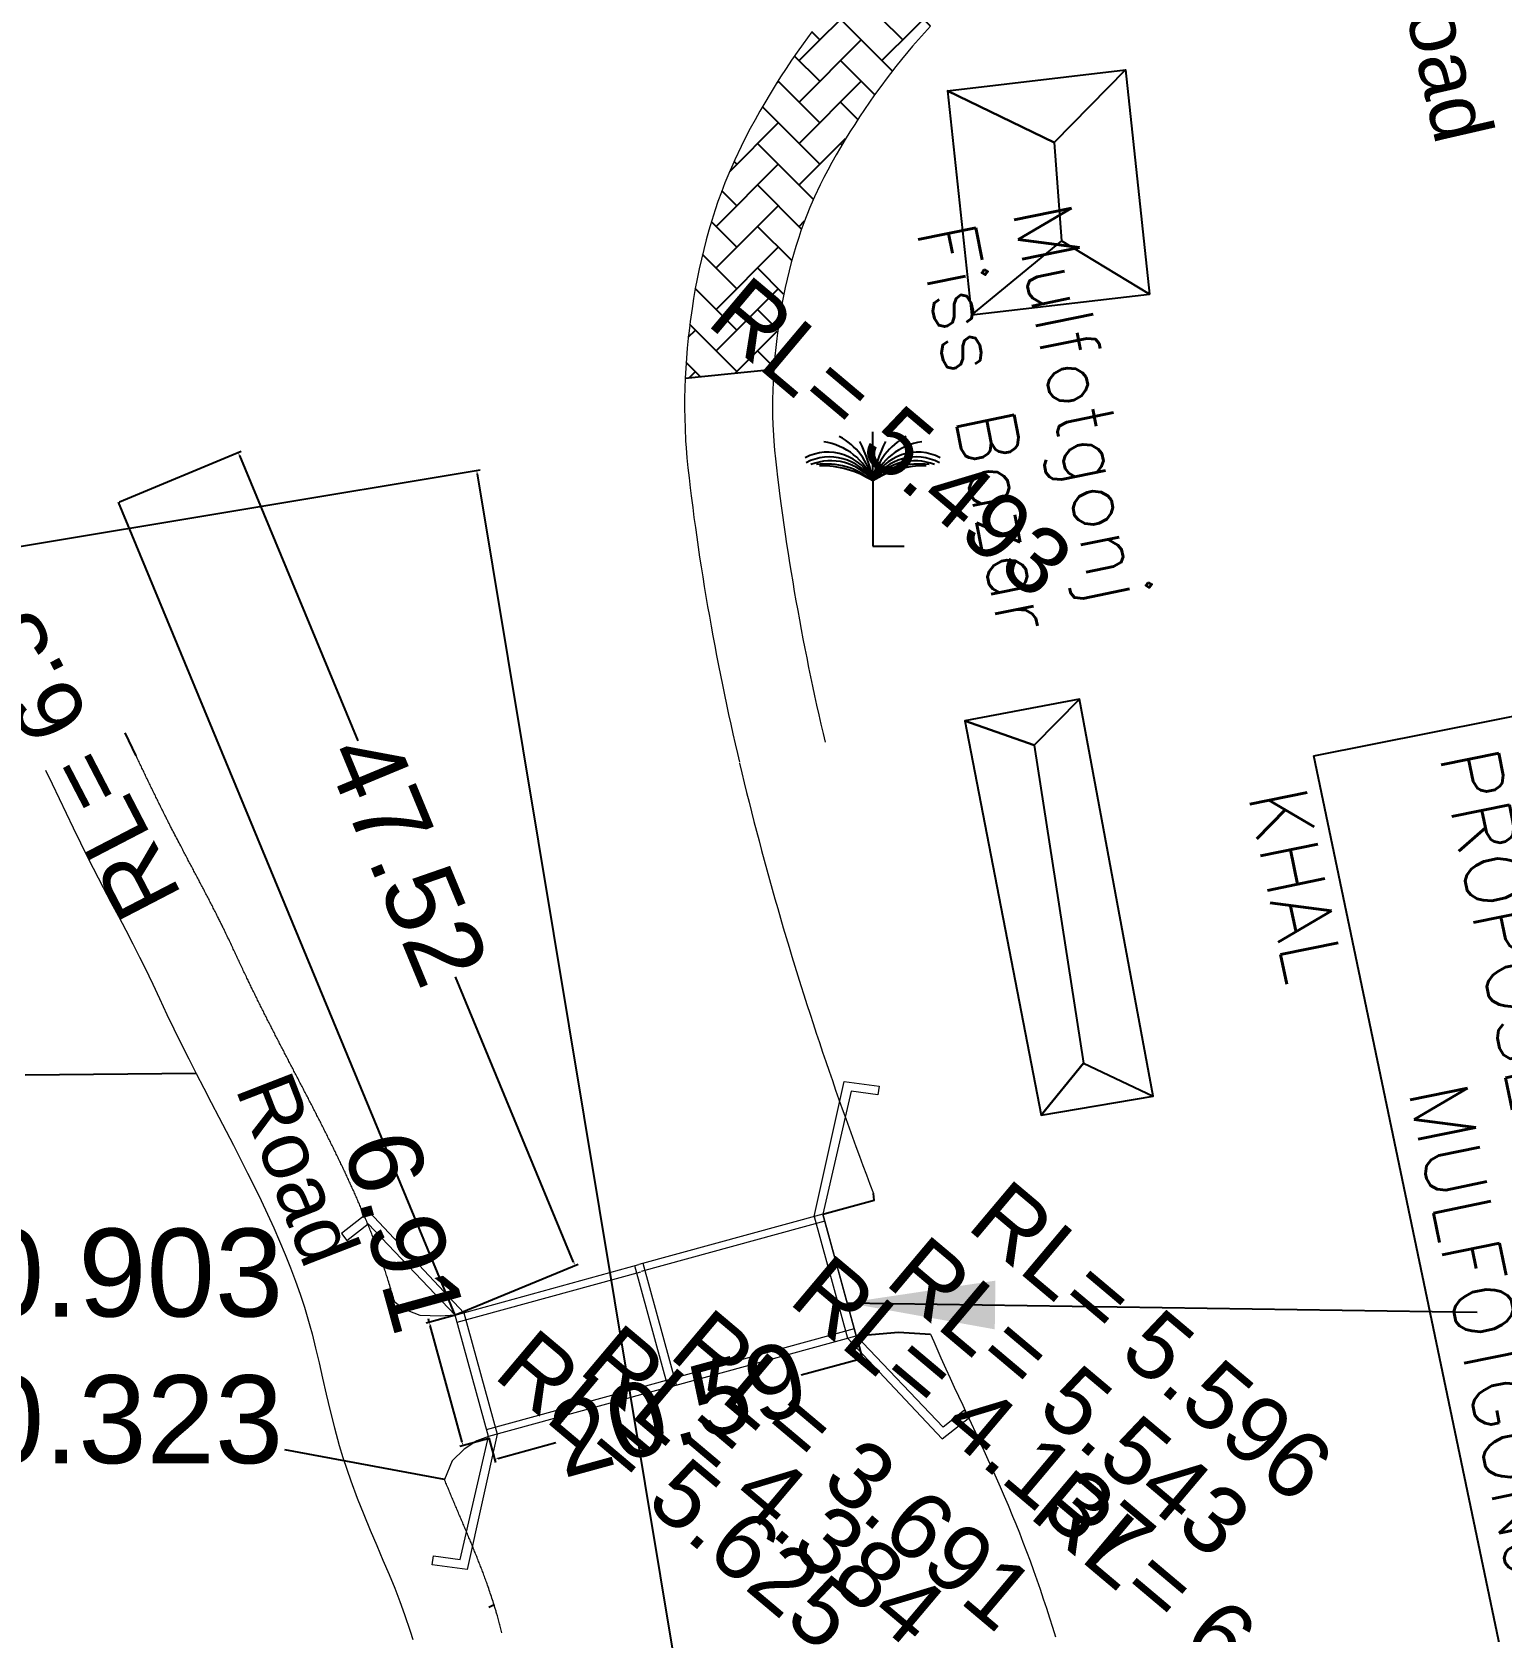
# Model space of a CAD drawing. Header units: millimetres. Extents: x 234588 to 238075, y 2578744 to 2579543.
# Drawn here: x 234844.3 to 234923.7, y 2579324.7 to 2579411.1 of the extents above; entities that cross this region are included whole.
import ezdxf

# ---------------------------------------------------------------- set-up
doc = ezdxf.new("R2010")
doc.units = ezdxf.units.MM
doc.header["$MEASUREMENT"] = 0
doc.header["$PDMODE"] = 98
doc.header["$PDSIZE"] = 0.5
for name, color, linetype in [('Boundary', 6, 'Continuous'), ('COORDINATES', 7, 'Continuous'), ('Points-NUM', 4, 'Continuous'), ('Points-TXT', 3, 'Continuous'), ('RL', 7, 'Continuous'), ('Void', 2, 'Continuous')]:
    doc.layers.add(name, color=color, linetype=linetype)
doc.layers.add('EP', color=1, linetype='Continuous', lineweight=30)
doc.styles.add('romans', font='romans.shx')
doc.styles.get("Standard").update_dxf_attribs({"font": 'arial.ttf'})
doc.dimstyles.get("Standard").update_dxf_attribs({"dimtxt": 4, "dimasz": 0.18, "dimexe": 0.18, "dimexo": 0.0625, "dimgap": 0.09, "dimtad": 0, "dimzin": 0, "dimdsep": 46, "dimtxsty": 'Standard', "dimcen": 0.09, "dimadec": 0, "dimazin": 0, "dimtfac": 1, "dimtofl": 0, "dimtmove": 0, "dimatfit": 3, "dimfxl": 1, "dimtolj": 1, "dimtzin": 0, "dimarcsym": 0})

# ---------------------------------------------------------------- blocks, each defined once
blk = doc.blocks.new('*D21')
at = {"layer": 'Defpoints', "color": 0}
for p in [(234888.811, 2579340.679), (234868.952, 2579335.231), (234869.289, 2579334.004)]:
    blk.add_point(p, dxfattribs=at)
at = {"layer": 'Points-NUM', "color": 0, "lineweight": -2}
for p, q in [((234888.827, 2579340.618), (234889.195, 2579339.278)), ((234888.974, 2579339.404), (234885.85, 2579338.548)), ((234868.969, 2579335.171), (234869.336, 2579333.831)), ((234869.462, 2579334.052), (234872.586, 2579334.909))]:
    blk.add_line(p, q, dxfattribs=at)
at = {"layer": 'Points-NUM', "color": 0}
for points in [[(234888.966, 2579339.433), (234888.982, 2579339.375), (234889.147, 2579339.452)], [(234869.455, 2579334.081), (234869.47, 2579334.023), (234869.289, 2579334.004)]]:
    blk.add_solid(points, dxfattribs=at)
at = {"layer": 'Points-NUM', "color": 0, "insert": (234879.218, 2579336.728), "char_height": 4, "attachment_point": 5, "rotation": 15.34051}
blk.add_mtext('\\A1;20.59', dxfattribs=at)
blk = doc.blocks.new('*D22')
at = {"layer": 'Defpoints', "color": 0}
for p in [(234867.15, 2579341.799), (234865.75, 2579341.415), (234868.979, 2579335.135)]:
    blk.add_point(p, dxfattribs=at)
at = {"layer": 'RL', "color": 0, "lineweight": -2}
for p, q in [((234867.09, 2579341.783), (234865.576, 2579341.367)), ((234865.75, 2579341.415), (234865.702, 2579341.589)), ((234867.53, 2579334.925), (234865.797, 2579341.242)), ((234868.918, 2579335.119), (234867.404, 2579334.703))]:
    blk.add_line(p, q, dxfattribs=at)
at = {"layer": 'RL', "color": 0}
for points in [[(234865.826, 2579341.249), (234865.769, 2579341.234), (234865.75, 2579341.415)], [(234867.559, 2579334.933), (234867.501, 2579334.917), (234867.578, 2579334.751)]]:
    blk.add_solid(points, dxfattribs=at)
at = {"layer": 'RL', "color": 0, "insert": (234864.403, 2579346.324), "char_height": 4, "attachment_point": 5, "rotation": 285.34051}
blk.add_mtext('\\A1;6.91', dxfattribs=at)
blk = doc.blocks.new('*D23')
at = {"layer": 'Defpoints', "color": 0}
for p in [(234848.955, 2579385.698), (234873.62, 2579344.481), (234867.15, 2579341.799)]:
    blk.add_point(p, dxfattribs=at)
at = {"layer": 'Points-NUM', "color": 0, "lineweight": -2}
for p, q in [((234849.013, 2579385.722), (234855.591, 2579388.448)), ((234855.494, 2579388.213), (234861.881, 2579372.803)), ((234873.551, 2579344.647), (234867.164, 2579360.057)), ((234867.208, 2579341.823), (234873.787, 2579344.55))]:
    blk.add_line(p, q, dxfattribs=at)
at = {"layer": 'Points-NUM', "color": 0}
for points in [[(234855.522, 2579388.225), (234855.466, 2579388.202), (234855.425, 2579388.38)], [(234873.579, 2579344.659), (234873.524, 2579344.636), (234873.62, 2579344.481)]]:
    blk.add_solid(points, dxfattribs=at)
at = {"layer": 'Points-NUM', "color": 0, "insert": (234864.523, 2579366.43), "char_height": 4, "attachment_point": 5, "rotation": 292.51298}
blk.add_mtext('\\A1;47.52', dxfattribs=at)
blk = doc.blocks.new('*D24')
at = {"layer": 'Defpoints', "color": 0}
for p in [(234842.909, 2579383.192), (234968.204, 2578785.8), (234942.797, 2578781.582)]:
    blk.add_point(p, dxfattribs=at)
at = {"layer": 'Points-NUM', "color": 0, "lineweight": -2}
for p, q in [((234842.971, 2579383.202), (234868.493, 2579387.44)), ((234868.345, 2579387.233), (234917.209, 2579092.932)), ((234968.174, 2578785.978), (234919.967, 2579076.322)), ((234942.859, 2578781.592), (234968.382, 2578785.83))]:
    blk.add_line(p, q, dxfattribs=at)
at = {"layer": 'Points-NUM', "color": 0}
for points in [[(234868.374, 2579387.238), (234868.315, 2579387.228), (234868.315, 2579387.41)], [(234968.204, 2578785.983), (234968.145, 2578785.973), (234968.204, 2578785.8)]]:
    blk.add_solid(points, dxfattribs=at)
at = {"layer": 'Points-NUM', "color": 0, "insert": (234918.588, 2579084.627), "char_height": 4, "attachment_point": 5, "rotation": 279.42713}
blk.add_mtext('\\A1;609.85', dxfattribs=at)

msp = doc.modelspace()

# ---------------------------------------------------------------- hatches: boundary and pattern name
at = {"layer": 'Points-NUM'}
h = msp.add_hatch(dxfattribs=at)
h.set_pattern_fill('AR-HBONE', color=256, scale=0.396, style=0)
h.set_pattern_definition([(45, (-140431.9813, -1507403.4262), (7e-16, 2.2401142828), [4.752, -1.584]), (135, (-140430.8612, -1507402.3061), (7e-16, 2.2401142828), [4.752, -1.584])])
h.paths.add_polyline_path([(234889.412, 2579407.143), (234890.737, 2579408.97), (234891.987, 2579410.481), (234893.233, 2579411.842), (234894.293, 2579412.943), (234895.008, 2579413.684), (234895.38, 2579414.07), (234895.755, 2579414.459), (234891.588, 2579416.984), (234891.206, 2579416.588), (234890.831, 2579416.2), (234890.457, 2579415.811), (234890.085, 2579415.42), (234889.714, 2579415.028), (234889.346, 2579414.633), (234888.982, 2579414.235), (234888.622, 2579413.834), (234888.267, 2579413.428), (234887.972, 2579413.082), (234887.574, 2579412.602), (234887.237, 2579412.181), (234886.905, 2579411.755), (234886.579, 2579411.325), (234886.417, 2579411.107), (234885.943, 2579410.454), (234885.633, 2579410.012), (234885.328, 2579409.567), (234885.028, 2579409.118), (234884.734, 2579408.666), (234884.446, 2579408.21), (234884.163, 2579407.75), (234883.874, 2579407.267), (234883.614, 2579406.82), (234883.349, 2579406.35), (234883.091, 2579405.876), (234882.841, 2579405.398), (234882.599, 2579404.916), (234882.254, 2579404.186), (234882.142, 2579403.939), (234881.929, 2579403.443), (234881.725, 2579402.943), (234881.532, 2579402.44), (234881.348, 2579401.932), (234881.199, 2579401.495), (234881.011, 2579400.907), (234880.856, 2579400.39), (234880.712, 2579399.87), (234880.576, 2579399.348), (234880.45, 2579398.823), (234880.332, 2579398.295), (234880.223, 2579397.766), (234880.123, 2579397.235), (234880.031, 2579396.702), (234879.947, 2579396.168), (234879.846, 2579395.452), (234879.801, 2579395.096), (234879.74, 2579394.559), (234879.687, 2579394.021), (234879.642, 2579393.482), (234879.605, 2579392.942), (234879.576, 2579392.403), (234884.35, 2579392.886), (234884.56, 2579395.006), (234884.962, 2579397.327), (234885.533, 2579399.531), (234886.264, 2579401.551), (234887.125, 2579403.37), (234888.199, 2579405.276)])
h.paths.add_polyline_path([(234879.801, 2579395.998), (234881.733, 2579376.143), (234886.083, 2579376.567), (234884.15, 2579396.422)], flags=9)

# ---------------------------------------------------------------- linework, layer by layer
at = {"layer": 'Boundary', "lineweight": 20}
for points in [[(234886.417, 2579411.107), (234885.943, 2579410.454), (234885.633, 2579410.012), (234885.328, 2579409.567), (234885.028, 2579409.118), (234884.734, 2579408.666), (234884.446, 2579408.21), (234884.163, 2579407.75), (234883.874, 2579407.267), (234883.614, 2579406.82), (234883.349, 2579406.35), (234883.091, 2579405.876), (234882.841, 2579405.398), (234882.599, 2579404.916), (234882.254, 2579404.186), (234882.142, 2579403.939), (234881.929, 2579403.443), (234881.725, 2579402.943), (234881.532, 2579402.44), (234881.348, 2579401.932), (234881.199, 2579401.495), (234881.011, 2579400.907), (234880.856, 2579400.39), (234880.712, 2579399.87), (234880.576, 2579399.348), (234880.45, 2579398.823), (234880.332, 2579398.295), (234880.223, 2579397.766), (234880.123, 2579397.235), (234880.031, 2579396.702), (234879.947, 2579396.168), (234879.846, 2579395.452), (234879.801, 2579395.096), (234879.74, 2579394.559), (234879.687, 2579394.021), (234879.642, 2579393.482), (234879.605, 2579392.942), (234879.576, 2579392.403), (234879.557, 2579391.863), (234879.545, 2579391.323), (234879.543, 2579390.783), (234879.55, 2579390.244), (234879.567, 2579389.704), (234879.602, 2579389.009), (234879.628, 2579388.628), (234879.673, 2579388.09), (234879.725, 2579387.553), (234879.783, 2579387.017), (234879.846, 2579386.481), (234879.9, 2579386.042), (234879.981, 2579385.41), (234880.052, 2579384.875), (234880.125, 2579384.34), (234880.2, 2579383.806), (234880.278, 2579383.272), (234880.358, 2579382.738), (234880.44, 2579382.204), (234880.524, 2579381.671), (234880.61, 2579381.138), (234880.699, 2579380.605), (234880.789, 2579380.073), (234880.882, 2579379.541), (234880.977, 2579379.009), (234881.074, 2579378.478), (234881.173, 2579377.947), (234881.274, 2579377.416), (234881.377, 2579376.886), (234881.482, 2579376.356), (234881.589, 2579375.826), (234881.698, 2579375.297), (234881.81, 2579374.768), (234881.923, 2579374.24), (234882.038, 2579373.711), (234882.155, 2579373.184), (234882.274, 2579372.656), (234882.394, 2579372.129), (234882.504, 2579371.657)], [(234892.837, 2579411.409), (234892.504, 2579411.045), (234892.18, 2579410.683), (234891.863, 2579410.321), (234891.61, 2579410.025), (234891.259, 2579409.6), (234890.965, 2579409.234), (234890.672, 2579408.858), (234890.378, 2579408.471), (234890.246, 2579408.293), (234889.81, 2579407.692), (234889.537, 2579407.304), (234889.265, 2579406.906), (234888.997, 2579406.505), (234888.735, 2579406.101), (234888.478, 2579405.695), (234888.226, 2579405.285), (234887.968, 2579404.854), (234887.739, 2579404.46), (234887.506, 2579404.047), (234887.283, 2579403.638), (234887.07, 2579403.23), (234886.871, 2579402.834), (234886.57, 2579402.197), (234886.492, 2579402.025), (234886.312, 2579401.606), (234886.144, 2579401.194), (234885.984, 2579400.778), (234885.831, 2579400.355), (234885.71, 2579400.002), (234885.551, 2579399.503), (234885.423, 2579399.074), (234885.301, 2579398.637), (234885.186, 2579398.195), (234885.079, 2579397.749), (234884.979, 2579397.3), (234884.886, 2579396.846), (234884.799, 2579396.388), (234884.719, 2579395.927), (234884.647, 2579395.468), (234884.557, 2579394.826), (234884.52, 2579394.532), (234884.466, 2579394.057), (234884.42, 2579393.588), (234884.38, 2579393.121), (234884.348, 2579392.655), (234884.324, 2579392.19), (234884.307, 2579391.727), (234884.297, 2579391.265), (234884.295, 2579390.805), (234884.301, 2579390.347), (234884.315, 2579389.898), (234884.346, 2579389.293), (234884.367, 2579388.987), (234884.406, 2579388.515), (234884.452, 2579388.038), (234884.505, 2579387.55), (234884.564, 2579387.048), (234884.615, 2579386.634), (234884.693, 2579386.024), (234884.761, 2579385.509), (234884.832, 2579384.994), (234884.904, 2579384.48), (234884.979, 2579383.965), (234885.056, 2579383.45), (234885.135, 2579382.936), (234885.216, 2579382.422), (234885.3, 2579381.908), (234885.385, 2579381.394), (234885.472, 2579380.88), (234885.562, 2579380.366), (234885.654, 2579379.853), (234885.747, 2579379.34), (234885.843, 2579378.827), (234885.94, 2579378.314), (234886.04, 2579377.802), (234886.142, 2579377.289), (234886.245, 2579376.777), (234886.351, 2579376.265), (234886.458, 2579375.754), (234886.568, 2579375.242), (234886.679, 2579374.731), (234886.792, 2579374.22), (234886.907, 2579373.709), (234887.024, 2579373.199), (234887.132, 2579372.735)], [(234863.882, 2579342.51), (234863.882, 2579342.51), (234863.878, 2579342.507), (234863.878, 2579342.507), (234863.882, 2579342.51), (234863.882, 2579342.51), (234863.882, 2579342.51), (234863.865, 2579342.549), (234863.837, 2579342.643), (234863.809, 2579342.737), (234863.782, 2579342.831), (234863.754, 2579342.925), (234863.726, 2579343.019), (234863.698, 2579343.113), (234863.67, 2579343.207), (234863.642, 2579343.301), (234863.615, 2579343.395), (234863.587, 2579343.489), (234863.559, 2579343.583), (234863.534, 2579343.665), (234863.511, 2579343.734), (234863.489, 2579343.802), (234863.466, 2579343.871), (234863.443, 2579343.94), (234863.421, 2579344.008), (234863.398, 2579344.077), (234863.376, 2579344.146), (234863.353, 2579344.214), (234863.331, 2579344.283), (234863.308, 2579344.352), (234863.286, 2579344.42), (234863.262, 2579344.489), (234863.238, 2579344.557), (234863.214, 2579344.625), (234863.19, 2579344.693), (234863.166, 2579344.761), (234863.142, 2579344.829), (234863.118, 2579344.897), (234863.094, 2579344.965), (234863.07, 2579345.034), (234863.046, 2579345.102), (234863.021, 2579345.17), (234862.997, 2579345.238), (234862.972, 2579345.306), (234862.947, 2579345.373), (234862.921, 2579345.441), (234862.896, 2579345.509), (234862.87, 2579345.576), (234862.845, 2579345.644), (234862.819, 2579345.711), (234862.794, 2579345.779), (234862.768, 2579345.847), (234862.742, 2579345.914), (234862.717, 2579345.982), (234862.691, 2579346.05), (234862.665, 2579346.117), (234862.638, 2579346.184), (234862.611, 2579346.251), (234862.584, 2579346.318), (234862.557, 2579346.385), (234862.531, 2579346.453), (234862.504, 2579346.52), (234862.477, 2579346.587), (234862.45, 2579346.654), (234862.423, 2579346.721), (234862.396, 2579346.788), (234862.369, 2579346.856), (234862.342, 2579346.922), (234862.313, 2579346.989), (234862.285, 2579347.056), (234862.257, 2579347.123), (234862.229, 2579347.189), (234862.201, 2579347.256), (234862.173, 2579347.323), (234862.145, 2579347.39), (234862.117, 2579347.456), (234862.089, 2579347.523), (234862.061, 2579347.59), (234862.033, 2579347.657), (234862.004, 2579347.723), (234861.974, 2579347.789), (234861.945, 2579347.856), (234861.916, 2579347.922), (234861.887, 2579347.989), (234861.858, 2579348.055), (234861.828, 2579348.121), (234861.799, 2579348.188), (234861.77, 2579348.254), (234861.741, 2579348.32), (234861.712, 2579348.387), (234861.683, 2579348.453), (234861.652, 2579348.519), (234861.622, 2579348.585), (234861.592, 2579348.651), (234861.562, 2579348.717), (234861.532, 2579348.783), (234861.502, 2579348.849), (234861.472, 2579348.915), (234861.441, 2579348.981), (234861.411, 2579349.047), (234861.381, 2579349.113), (234861.351, 2579349.179), (234861.321, 2579349.245), (234861.29, 2579349.311), (234861.259, 2579349.377), (234861.228, 2579349.443), (234861.197, 2579349.508), (234861.166, 2579349.574), (234861.135, 2579349.64), (234861.104, 2579349.706), (234861.073, 2579349.771), (234861.042, 2579349.837), (234861.01, 2579349.903), (234860.979, 2579349.969), (234860.948, 2579350.034), (234860.917, 2579350.1), (234860.885, 2579350.165), (234860.853, 2579350.231), (234860.821, 2579350.296), (234860.79, 2579350.362), (234860.758, 2579350.427), (234860.726, 2579350.493), (234860.694, 2579350.558), (234860.662, 2579350.624), (234860.631, 2579350.689), (234860.599, 2579350.755), (234860.567, 2579350.82), (234860.535, 2579350.885), (234860.502, 2579350.951), (234860.47, 2579351.016), (234860.438, 2579351.081), (234860.405, 2579351.146), (234860.373, 2579351.212), (234860.34, 2579351.277), (234860.308, 2579351.342), (234860.276, 2579351.407), (234860.243, 2579351.473), (234860.211, 2579351.538), (234860.178, 2579351.603), (234860.145, 2579351.668), (234860.112, 2579351.733), (234860.08, 2579351.798), (234860.047, 2579351.863), (234860.014, 2579351.929), (234859.981, 2579351.994), (234859.948, 2579352.059), (234859.915, 2579352.124), (234859.882, 2579352.189), (234859.849, 2579352.254), (234859.816, 2579352.319), (234859.783, 2579352.384), (234859.75, 2579352.449), (234859.717, 2579352.514), (234859.683, 2579352.579), (234859.65, 2579352.644), (234859.617, 2579352.709), (234859.584, 2579352.774), (234859.55, 2579352.839), (234859.517, 2579352.904), (234859.484, 2579352.969), (234859.45, 2579353.034), (234859.417, 2579353.099), (234859.384, 2579353.163), (234859.35, 2579353.228), (234859.317, 2579353.293), (234859.283, 2579353.358), (234859.249, 2579353.423), (234859.216, 2579353.488), (234859.182, 2579353.553), (234859.149, 2579353.617), (234859.115, 2579353.682), (234859.082, 2579353.747), (234859.048, 2579353.812), (234859.014, 2579353.877), (234858.981, 2579353.942), (234858.947, 2579354.006), (234858.913, 2579354.071), (234858.88, 2579354.136), (234858.846, 2579354.201), (234858.812, 2579354.266), (234858.778, 2579354.33), (234858.745, 2579354.395), (234858.711, 2579354.46), (234858.677, 2579354.525), (234858.643, 2579354.59), (234858.61, 2579354.654), (234858.576, 2579354.719), (234858.542, 2579354.784), (234858.508, 2579354.849), (234858.475, 2579354.914), (234858.441, 2579354.978), (234858.407, 2579355.043), (234858.373, 2579355.108), (234858.34, 2579355.173), (234858.306, 2579355.237), (234858.272, 2579355.302), (234858.238, 2579355.367), (234858.205, 2579355.432), (234858.171, 2579355.497), (234858.137, 2579355.561), (234858.103, 2579355.626), (234858.07, 2579355.691), (234858.036, 2579355.756), (234858.002, 2579355.821), (234857.969, 2579355.885), (234857.935, 2579355.95), (234857.901, 2579356.015), (234857.868, 2579356.08), (234857.834, 2579356.145), (234857.8, 2579356.209), (234857.767, 2579356.274), (234857.733, 2579356.339), (234857.7, 2579356.404), (234857.666, 2579356.469), (234857.633, 2579356.534), (234857.599, 2579356.599), (234857.566, 2579356.663), (234857.532, 2579356.728), (234857.499, 2579356.793), (234857.465, 2579356.858), (234857.432, 2579356.923), (234857.398, 2579356.988), (234857.365, 2579357.053), (234857.332, 2579357.118), (234857.299, 2579357.183), (234857.265, 2579357.248), (234857.232, 2579357.313), (234857.199, 2579357.378), (234857.166, 2579357.443), (234857.133, 2579357.508), (234857.099, 2579357.573), (234857.066, 2579357.638), (234857.033, 2579357.702), (234857, 2579357.767), (234856.967, 2579357.833), (234856.934, 2579357.898), (234856.901, 2579357.963), (234856.869, 2579358.028), (234856.836, 2579358.093), (234856.803, 2579358.158), (234856.77, 2579358.223), (234856.738, 2579358.288), (234856.705, 2579358.353), (234856.672, 2579358.419), (234856.639, 2579358.484), (234856.607, 2579358.549), (234856.574, 2579358.614), (234856.542, 2579358.679), (234856.51, 2579358.745), (234856.478, 2579358.81), (234856.446, 2579358.875), (234856.413, 2579358.941), (234856.381, 2579359.006), (234856.349, 2579359.071), (234856.317, 2579359.137), (234856.285, 2579359.202), (234856.252, 2579359.267), (234856.22, 2579359.332), (234856.19, 2579359.394), (234856.161, 2579359.455), (234856.132, 2579359.515), (234856.103, 2579359.576), (234856.073, 2579359.637), (234856.044, 2579359.698), (234856.015, 2579359.758), (234855.986, 2579359.819), (234855.956, 2579359.88), (234855.927, 2579359.941), (234855.898, 2579360.001), (234855.868, 2579360.062), (234855.836, 2579360.132), (234855.802, 2579360.202), (234855.769, 2579360.273), (234855.736, 2579360.343), (234855.703, 2579360.414), (234855.67, 2579360.484), (234855.637, 2579360.555), (234855.603, 2579360.625), (234855.57, 2579360.696), (234855.537, 2579360.766), (234855.504, 2579360.837), (234855.471, 2579360.907), (234855.44, 2579360.973), (234855.409, 2579361.039), (234855.379, 2579361.105), (234855.348, 2579361.171), (234855.317, 2579361.236), (234855.286, 2579361.302), (234855.256, 2579361.368), (234855.225, 2579361.434), (234855.194, 2579361.499), (234855.163, 2579361.565), (234855.133, 2579361.631), (234855.102, 2579361.697), (234855.064, 2579361.777), (234855.026, 2579361.856), (234854.988, 2579361.936), (234854.95, 2579362.016), (234854.912, 2579362.095), (234854.874, 2579362.175), (234854.836, 2579362.255), (234854.798, 2579362.334), (234854.76, 2579362.414), (234854.722, 2579362.493), (234854.684, 2579362.573), (234854.648, 2579362.649), (234854.623, 2579362.7), (234854.598, 2579362.751), (234854.572, 2579362.802), (234854.547, 2579362.853), (234854.522, 2579362.904), (234854.497, 2579362.955), (234854.472, 2579363.006), (234854.446, 2579363.057), (234854.421, 2579363.108), (234854.396, 2579363.159), (234854.371, 2579363.21), (234854.344, 2579363.264), (234854.311, 2579363.329), (234854.278, 2579363.393), (234854.246, 2579363.458), (234854.213, 2579363.523), (234854.18, 2579363.588), (234854.147, 2579363.652), (234854.114, 2579363.717), (234854.081, 2579363.782), (234854.048, 2579363.846), (234854.015, 2579363.911), (234853.982, 2579363.976), (234853.949, 2579364.04), (234853.916, 2579364.105), (234853.882, 2579364.169), (234853.849, 2579364.234), (234853.815, 2579364.298), (234853.782, 2579364.362), (234853.748, 2579364.427), (234853.715, 2579364.491), (234853.681, 2579364.556), (234853.648, 2579364.62), (234853.614, 2579364.684), (234853.581, 2579364.749), (234853.547, 2579364.813), (234853.513, 2579364.877), (234853.479, 2579364.941), (234853.445, 2579365.006), (234853.412, 2579365.07), (234853.378, 2579365.134), (234853.344, 2579365.198), (234853.31, 2579365.263), (234853.276, 2579365.327), (234853.242, 2579365.391), (234853.208, 2579365.455), (234853.174, 2579365.519), (234853.14, 2579365.584), (234853.106, 2579365.648), (234853.072, 2579365.712), (234853.038, 2579365.776), (234853.004, 2579365.84), (234852.97, 2579365.904), (234852.936, 2579365.968), (234852.902, 2579366.033), (234852.868, 2579366.097), (234852.834, 2579366.161), (234852.8, 2579366.225), (234852.766, 2579366.289), (234852.732, 2579366.353), (234852.698, 2579366.418), (234852.664, 2579366.482), (234852.63, 2579366.546), (234852.596, 2579366.61), (234852.562, 2579366.674), (234852.529, 2579366.739), (234852.495, 2579366.803), (234852.461, 2579366.867), (234852.427, 2579366.931), (234852.393, 2579366.995), (234852.359, 2579367.059), (234852.319, 2579367.135), (234852.275, 2579367.221), (234852.23, 2579367.306), (234852.186, 2579367.392), (234852.141, 2579367.478), (234852.097, 2579367.563), (234852.053, 2579367.649), (234852.008, 2579367.734), (234851.964, 2579367.82), (234851.919, 2579367.906), (234851.875, 2579367.991), (234851.83, 2579368.077), (234851.799, 2579368.137), (234851.777, 2579368.18), (234851.755, 2579368.224), (234851.733, 2579368.267), (234851.711, 2579368.31), (234851.689, 2579368.354), (234851.667, 2579368.397), (234851.645, 2579368.44), (234851.623, 2579368.484), (234851.601, 2579368.527), (234851.579, 2579368.57), (234851.557, 2579368.614), (234851.528, 2579368.672), (234851.496, 2579368.736), (234851.464, 2579368.801), (234851.431, 2579368.866), (234851.399, 2579368.931), (234851.367, 2579368.996), (234851.334, 2579369.061), (234851.302, 2579369.126), (234851.27, 2579369.191), (234851.237, 2579369.255), (234851.205, 2579369.32), (234851.173, 2579369.385), (234851.141, 2579369.45), (234851.109, 2579369.515), (234851.077, 2579369.581), (234851.045, 2579369.646), (234851.013, 2579369.711), (234850.982, 2579369.776), (234850.95, 2579369.841), (234850.918, 2579369.906), (234850.886, 2579369.971), (234850.854, 2579370.036), (234850.822, 2579370.102), (234850.791, 2579370.167), (234850.759, 2579370.232), (234850.728, 2579370.297), (234850.696, 2579370.363), (234850.665, 2579370.428), (234850.633, 2579370.493), (234850.602, 2579370.559), (234850.57, 2579370.624), (234850.539, 2579370.689), (234850.507, 2579370.755), (234850.476, 2579370.82), (234850.444, 2579370.885), (234850.413, 2579370.951), (234850.382, 2579371.016), (234850.351, 2579371.081), (234850.319, 2579371.147), (234850.288, 2579371.212), (234850.257, 2579371.278), (234850.226, 2579371.343), (234850.194, 2579371.409), (234850.163, 2579371.474), (234850.132, 2579371.54), (234850.101, 2579371.605), (234850.07, 2579371.671), (234850.038, 2579371.736), (234850.007, 2579371.802), (234849.976, 2579371.867), (234849.945, 2579371.933), (234849.914, 2579371.999)], [(234845.023, 2579371.224), (234845.371, 2579370.49), (234845.745, 2579369.7), (234846.124, 2579368.905), (234846.509, 2579368.105), (234846.903, 2579367.299), (234847.305, 2579366.493), (234847.585, 2579365.94), (234848.134, 2579364.884), (234848.548, 2579364.1), (234848.954, 2579363.335), (234849.349, 2579362.586), (234849.732, 2579361.85), (234850.102, 2579361.123), (234850.375, 2579360.569), (234850.806, 2579359.665), (234851.168, 2579358.891), (234851.575, 2579358.025), (234851.944, 2579357.26), (234852.346, 2579356.445), (234852.752, 2579355.638), (234853.159, 2579354.84), (234853.567, 2579354.051), (234853.973, 2579353.27), (234854.377, 2579352.494), (234854.776, 2579351.728), (234855.169, 2579350.968), (234855.556, 2579350.213), (234855.935, 2579349.464), (234856.304, 2579348.72), (234856.663, 2579347.981), (234857.009, 2579347.247), (234857.343, 2579346.517), (234857.662, 2579345.791), (234857.966, 2579345.068), (234858.254, 2579344.349), (234858.525, 2579343.632), (234858.777, 2579342.918), (234859.008, 2579342.217), (234859.303, 2579341.221), (234859.42, 2579340.782), (234859.611, 2579340.016), (234859.797, 2579339.223), (234859.985, 2579338.393), (234860.182, 2579337.528), (234860.393, 2579336.63), (234860.627, 2579335.703), (234860.886, 2579334.762), (234861.083, 2579334.107), (234861.51, 2579332.843), (234861.857, 2579331.915), (234862.208, 2579331.032), (234862.561, 2579330.181), (234862.909, 2579329.358), (234863.249, 2579328.562), (234863.574, 2579327.792), (234863.881, 2579327.046), (234864.165, 2579326.323), (234864.419, 2579325.633), (234864.716, 2579324.735), (234864.854, 2579324.269)], [(234882.517, 2579371.602), (234882.642, 2579371.076), (234882.768, 2579370.55), (234882.896, 2579370.025), (234883.026, 2579369.5), (234883.158, 2579368.975), (234883.292, 2579368.451), (234883.427, 2579367.927), (234883.565, 2579367.403), (234883.704, 2579366.88), (234883.844, 2579366.358), (234883.987, 2579365.835), (234884.131, 2579365.314), (234884.277, 2579364.792), (234884.425, 2579364.271), (234884.574, 2579363.751), (234884.725, 2579363.231), (234884.877, 2579362.711), (234885.031, 2579362.192), (234885.187, 2579361.674), (234885.344, 2579361.156), (234885.503, 2579360.638), (234885.664, 2579360.121), (234885.826, 2579359.604), (234885.989, 2579359.088), (234886.155, 2579358.572), (234886.321, 2579358.056), (234886.489, 2579357.542), (234886.659, 2579357.027), (234886.83, 2579356.514), (234887.002, 2579356), (234887.176, 2579355.487), (234887.351, 2579354.975), (234887.528, 2579354.463), (234887.706, 2579353.952), (234887.885, 2579353.441), (234888.066, 2579352.931), (234888.248, 2579352.421), (234888.432, 2579351.912), (234888.616, 2579351.404), (234888.802, 2579350.896), (234888.99, 2579350.388), (234889.178, 2579349.881), (234889.368, 2579349.375), (234889.559, 2579348.869), (234889.751, 2579348.364), (234889.79, 2579348.009)], [(234867.15, 2579341.799), (234866.346, 2579341.738), (234865.252, 2579341.779), (234864.613, 2579342.024), (234864.022, 2579342.388), (234863.874, 2579342.516)], [(234892.833, 2579340.758), (234892.833, 2579340.758), (234893.004, 2579340.365), (234893.222, 2579339.872), (234893.397, 2579339.48), (234893.665, 2579338.889), (234893.889, 2579338.398), (234894.115, 2579337.908), (234894.343, 2579337.419), (234894.571, 2579336.93), (234894.799, 2579336.441), (234895.027, 2579335.952), (234895.255, 2579335.463), (234895.483, 2579334.974), (234895.709, 2579334.484), (234895.934, 2579333.994), (234896.156, 2579333.502), (234896.377, 2579333.01), (234896.595, 2579332.517), (234896.81, 2579332.022), (234897.021, 2579331.526), (234897.264, 2579330.944), (234897.432, 2579330.53), (234897.632, 2579330.029), (234897.827, 2579329.526), (234898.018, 2579329.022), (234898.206, 2579328.516), (234898.39, 2579328.009), (234898.57, 2579327.501), (234898.747, 2579326.991), (234898.921, 2579326.48), (234899.092, 2579325.968), (234899.259, 2579325.455), (234899.424, 2579324.941), (234899.586, 2579324.425)], [(234868.952, 2579335.231), (234868.324, 2579335.009), (234867.642, 2579334.564), (234866.986, 2579333.92), (234866.569, 2579332.926)], [(234869.671, 2579324.639), (234869.654, 2579324.71), (234869.636, 2579324.78), (234869.617, 2579324.85), (234869.598, 2579324.92), (234869.58, 2579324.99), (234869.561, 2579325.06), (234869.542, 2579325.13), (234869.523, 2579325.2), (234869.505, 2579325.27), (234869.486, 2579325.341), (234869.467, 2579325.411), (234869.449, 2579325.481), (234869.43, 2579325.551), (234869.415, 2579325.602), (234869.4, 2579325.652), (234869.385, 2579325.702), (234869.37, 2579325.753), (234869.356, 2579325.803), (234869.341, 2579325.853), (234869.326, 2579325.904), (234869.311, 2579325.954), (234869.296, 2579326.004), (234869.282, 2579326.055), (234869.267, 2579326.105), (234869.251, 2579326.157), (234869.222, 2579326.244), (234869.193, 2579326.332), (234869.164, 2579326.42), (234869.135, 2579326.507), (234869.106, 2579326.595), (234869.077, 2579326.683), (234869.048, 2579326.771), (234869.019, 2579326.858), (234868.99, 2579326.946), (234868.961, 2579327.034), (234868.932, 2579327.121), (234868.903, 2579327.207), (234868.878, 2579327.275), (234868.853, 2579327.343), (234868.828, 2579327.411), (234868.803, 2579327.479), (234868.778, 2579327.547), (234868.753, 2579327.615), (234868.728, 2579327.683), (234868.703, 2579327.751), (234868.678, 2579327.82), (234868.653, 2579327.888), (234868.628, 2579327.956), (234868.603, 2579328.024), (234868.576, 2579328.091), (234868.55, 2579328.159), (234868.523, 2579328.226), (234868.497, 2579328.294), (234868.47, 2579328.361), (234868.443, 2579328.429), (234868.417, 2579328.497), (234868.39, 2579328.564), (234868.364, 2579328.632), (234868.337, 2579328.699), (234868.311, 2579328.767), (234868.284, 2579328.834), (234868.256, 2579328.902), (234868.229, 2579328.969), (234868.201, 2579329.036), (234868.173, 2579329.103), (234868.146, 2579329.17), (234868.118, 2579329.238), (234868.091, 2579329.305), (234868.063, 2579329.372), (234868.035, 2579329.439), (234868.008, 2579329.507), (234867.98, 2579329.574), (234867.952, 2579329.641), (234867.924, 2579329.708), (234867.896, 2579329.775), (234867.867, 2579329.842), (234867.839, 2579329.909), (234867.811, 2579329.976), (234867.782, 2579330.043), (234867.754, 2579330.11), (234867.726, 2579330.177), (234867.697, 2579330.244), (234867.669, 2579330.311), (234867.641, 2579330.378), (234867.612, 2579330.445), (234867.584, 2579330.512), (234867.555, 2579330.579), (234867.527, 2579330.646), (234867.498, 2579330.713), (234867.47, 2579330.78), (234867.441, 2579330.847), (234867.412, 2579330.913), (234867.384, 2579330.98), (234867.355, 2579331.047), (234867.327, 2579331.114), (234867.298, 2579331.181), (234867.27, 2579331.248), (234867.241, 2579331.315), (234867.213, 2579331.382), (234867.184, 2579331.449), (234867.156, 2579331.516), (234867.128, 2579331.583), (234867.099, 2579331.65), (234867.071, 2579331.717), (234867.042, 2579331.784), (234867.014, 2579331.851), (234866.986, 2579331.918), (234866.957, 2579331.985), (234866.929, 2579332.052), (234866.901, 2579332.119), (234866.873, 2579332.186), (234866.846, 2579332.254), (234866.818, 2579332.321), (234866.79, 2579332.388), (234866.762, 2579332.455), (234866.734, 2579332.522), (234866.706, 2579332.59), (234866.679, 2579332.657), (234866.651, 2579332.724), (234866.623, 2579332.791), (234866.596, 2579332.858), (234866.569, 2579332.926), (234866.569, 2579332.926)]]:
    msp.add_lwpolyline(points, dxfattribs=at)
at = {"layer": 'Boundary', "lineweight": 25}
for points in [[(234849.914, 2579371.999), (234849.323, 2579373.248)], [(234887.009, 2579347.247), (234889.792, 2579347.995), (234889.751, 2579348.364)], [(234888.811, 2579340.679), (234891.109, 2579340.88), (234892.833, 2579340.758)]]:
    msp.add_lwpolyline(points, dxfattribs=at)
at = {"layer": 'Boundary'}
for points in [[(234863.876, 2579342.511), (234863.879, 2579342.507), (234863.876, 2579342.511)], [(234869.252, 2579326.154), (234868.972, 2579326.012)]]:
    msp.add_lwpolyline(points, dxfattribs=at)
at = {"layer": 'EP', "lineweight": 25}
msp.add_lwpolyline([(234913.544, 2579371.999), (234926.317, 2579374.534), (234937.87, 2579319.271), (234925.125, 2579316.606)], close=True, dxfattribs=at)
at = {"layer": 'Points-NUM'}
for p, q in [((234879.576, 2579392.403), (234884.364, 2579392.888)), ((234867.15, 2579341.799), (234848.955, 2579385.698))]:
    msp.add_line(p, q, dxfattribs=at)
for points in [[(234893.755, 2579407.922), (234903.37, 2579409.054), (234904.663, 2579396.941)], [(234903.37, 2579409.054), (234899.511, 2579405.132), (234893.755, 2579407.922), (234899.511, 2579405.132), (234899.908, 2579399.805), (234904.663, 2579396.941), (234899.908, 2579399.805), (234895.048, 2579395.809)], [(234893.755, 2579407.922), (234895.048, 2579395.809)], [(234895.048, 2579395.809), (234904.663, 2579396.941)], [(234900.879, 2579375.066), (234898.432, 2579372.584), (234894.689, 2579373.889), (234898.432, 2579372.584), (234901.094, 2579355.406), (234898.809, 2579352.598), (234901.094, 2579355.406), (234904.862, 2579353.618)]]:
    msp.add_lwpolyline(points, dxfattribs=at)
msp.add_lwpolyline([(234894.689, 2579373.889), (234898.809, 2579352.598), (234904.862, 2579353.618), (234900.879, 2579375.066)], close=True, dxfattribs=at)
at = {"layer": 'Points-TXT'}
for p, q in [((234889.709, 2579386.845), (234889.709, 2579389.504)), ((234889.709, 2579383.323), (234891.413, 2579383.323))]:
    msp.add_line(p, q, dxfattribs=at)
msp.add_lwpolyline([(234889.709, 2579386.845), (234889.709, 2579383.323)], dxfattribs=at)
for centre, radius, start, end in [((234886.225, 2579386.13), 3.547, 12.28597, 61.75082), ((234893.194, 2579386.13), 3.547, 118.24918, 167.71403), ((234887.29, 2579385.741), 2.659, 24.52147, 117.48097), ((234886.63, 2579385.69), 3.289, 20.55448, 82.49307), ((234882.692, 2579385.741), 7.104, 8.93571, 27.04513), ((234896.727, 2579385.741), 7.104, 152.95487, 171.06429), ((234892.789, 2579385.69), 3.289, 97.50693, 159.44552), ((234892.128, 2579385.741), 2.659, 62.51903, 155.47853), ((234887.372, 2579385.381), 2.758, 32.05789, 117.2656), ((234887.445, 2579385.038), 2.897, 38.59717, 111.8182), ((234887.189, 2579383.841), 3.921, 49.99777, 97.68192), ((234886.935, 2579382.537), 5.124, 57.21443, 91.22205), ((234892.047, 2579385.381), 2.758, 62.7344, 147.94211), ((234891.973, 2579385.038), 2.897, 68.1818, 141.40283), ((234892.23, 2579383.841), 3.921, 82.31808, 130.00223), ((234892.484, 2579382.537), 5.124, 88.77795, 122.78557)]:
    msp.add_arc(centre, radius, start, end, dxfattribs=at)
at = {"layer": 'Void', "lineweight": 18}
for p, q in [((234887.114, 2579346.865), (234877.192, 2579344.143)), ((234887.009, 2579347.247), (234888.811, 2579340.679)), ((234867.255, 2579341.417), (234877.177, 2579344.139)), ((234888.706, 2579341.06), (234878.784, 2579338.339)), ((234868.848, 2579335.613), (234878.769, 2579338.335))]:
    msp.add_line(p, q, dxfattribs=at)
for points in [[(234886.551, 2579347.121), (234888.169, 2579354.413), (234890.051, 2579354.162), (234889.988, 2579353.691), (234888.535, 2579353.885), (234887.009, 2579347.247)], [(234867.609, 2579341.925), (234862.496, 2579347.37), (234861.006, 2579346.194), (234861.3, 2579345.821), (234862.451, 2579346.729), (234867.15, 2579341.799)], [(234887.91, 2579343.963), (234887.009, 2579347.247), (234877.08, 2579344.523)], [(234886.551, 2579347.121), (234888.352, 2579340.553), (234893.465, 2579335.107), (234894.955, 2579336.284), (234894.661, 2579336.657), (234893.511, 2579335.749), (234888.811, 2579340.679)], [(234868.051, 2579338.515), (234867.15, 2579341.799), (234877.08, 2579344.523)], [(234878.652, 2579337.892), (234876.85, 2579344.46)], [(234879.111, 2579338.018), (234877.309, 2579344.586)], [(234879.111, 2579338.018), (234877.309, 2579344.586)], [(234878.882, 2579337.955), (234880.409, 2579338.374), (234888.811, 2579340.679), (234887.91, 2579343.963)], [(234867.609, 2579341.925), (234869.411, 2579335.357), (234867.792, 2579328.065), (234865.91, 2579328.316), (234865.973, 2579328.787), (234867.426, 2579328.593), (234868.952, 2579335.231)], [(234878.882, 2579337.955), (234877.354, 2579337.536), (234868.952, 2579335.231), (234868.051, 2579338.515)]]:
    msp.add_lwpolyline(points, dxfattribs=at)

# ---------------------------------------------------------------- texts
at = {"layer": 'COORDINATES', "insert": (234857.86, 2579333.728), "char_height": 4.752, "attachment_point": 9}
msp.add_mtext('\\A1;E=236930.903\\PN=2580010.323', dxfattribs=at)
at = {"layer": 'EP', "char_height": 3.168, "attachment_point": 1}
for s, width, heights, insert, rotation, own_width in [('B.C Road', 12.36822, [0.586], (234918.953, 2579424.31), 282.94347, 19.59127), ('Road', 9.69937, [0], (234858.203, 2579355.186), 291.17218, 15.3638)]:
    msp.add_mtext_dynamic_manual_height_columns(s, width=width, gutter_width=1, heights=heights, dxfattribs=dict(at, insert=insert, rotation=rotation)).dxf.set("width", own_width)
at = {"layer": 'EP', "color": 2, "lineweight": 25, "insert": (234923.421, 2579372.678), "char_height": 3.168, "attachment_point": 1, "rotation": 281.60123, "style": 'romans'}
msp.add_mtext_dynamic_manual_height_columns('{\\C7;PROPOSED BRIDGE OF          MULFOTGONJ KHAL}', width=34.64147, gutter_width=33, heights=[7.642], dxfattribs=at).dxf.set("width", 54.87209)
at = {"layer": 'Points-NUM', "insert": (234900.336, 2579402.112), "char_height": 3.168, "attachment_point": 1, "rotation": 281.60123, "style": 'romans'}
msp.add_mtext_dynamic_manual_height_columns('{\\C7;Mulfotgonj\\PFiss Bazar}', width=18.48402, gutter_width=33, heights=[7.197], dxfattribs=at).dxf.set("width", 29.27869)
at = {"layer": 'RL'}
for s, rotation, p in [('RL= 5.493', 319.88854, (234880.647, 2579395.349)), ('RL= 6.342', 117.4347, (234852.436, 2579364.434)), ('RL= 5.596', 319.88854, (234894.704, 2579346.534)), ('RL= 5.543', 319.88854, (234890.267, 2579343.526)), ('RL= 4.137', 319.88854, (234885.072, 2579342.505)), ('RL= 3.691', 319.88854, (234878.598, 2579339.586)), ('RL= 5.625', 319.88854, (234869.129, 2579338.495)), ('RL= 4.384', 319.88854, (234873.729, 2579338.756)), ('RL= 6.049', 319.88854, (234898.056, 2579330.944))]:
    msp.add_text(s, height=3.6, rotation=rotation, dxfattribs=at).set_placement(p)

# ---------------------------------------------------------------- dimensions: what is measured, and where the dimension line sits
at = {"layer": 'Points-NUM'}
for p1, p2, distance, picture, middle in [((234848.955, 2579385.698), (234867.15, 2579341.799), 7.004, '*D23', (234864.523, 2579366.43)), ((234888.811, 2579340.679), (234868.952, 2579335.231), 1.272, '*D21', (234879.218, 2579336.728))]:
    dim = msp.add_aligned_dim(p1=p1, p2=p2, distance=distance, dimstyle='Standard', dxfattribs=at)
    dim.commit()
    dim.dimension.update_dxf_attribs({"geometry": picture, "text_midpoint": middle})
dim = msp.add_linear_dim(base=(234968.204, 2578785.8), p1=(234842.909, 2579383.192), p2=(234942.797, 2578781.582), angle=279.42713, dimstyle='Standard', dxfattribs=at)
dim.commit()
dim.dimension.update_dxf_attribs({"geometry": '*D24', "text_midpoint": (234918.588, 2579084.627), "dimtype": 161})
at = {"layer": 'RL'}
dim = msp.add_aligned_dim(p1=(234868.979, 2579335.135), p2=(234867.15, 2579341.799), distance=1.452, dimstyle='Standard', dxfattribs=at)
dim.commit()
dim.dimension.update_dxf_attribs({"geometry": '*D22', "text_midpoint": (234864.403, 2579346.324)})

# ---------------------------------------------------------------- leaders
at = {"layer": 'COORDINATES', "annotation_type": 0, "has_hookline": 1, "hookline_direction": 1}
for points, text_width in [([(234853.159, 2579354.84), (234843.925, 2579354.757)], 46.638), ([(234866.569, 2579332.926), (234857.95, 2579334.52)], 46.629)]:
    msp.add_leader(points, dimstyle='Standard', override={"dimgap": 0.09, "dimtad": 0}, dxfattribs=dict(at, text_width=text_width))
at = {"layer": 'COORDINATES'}
msp.add_leader([(234888.322, 2579342.461), (234922.371, 2579341.954)], dimstyle='Standard', override={"dimasz": 8, "dimgap": 0.09, "dimtad": 0}, dxfattribs=at)

doc.saveas('drawing.dxf')
